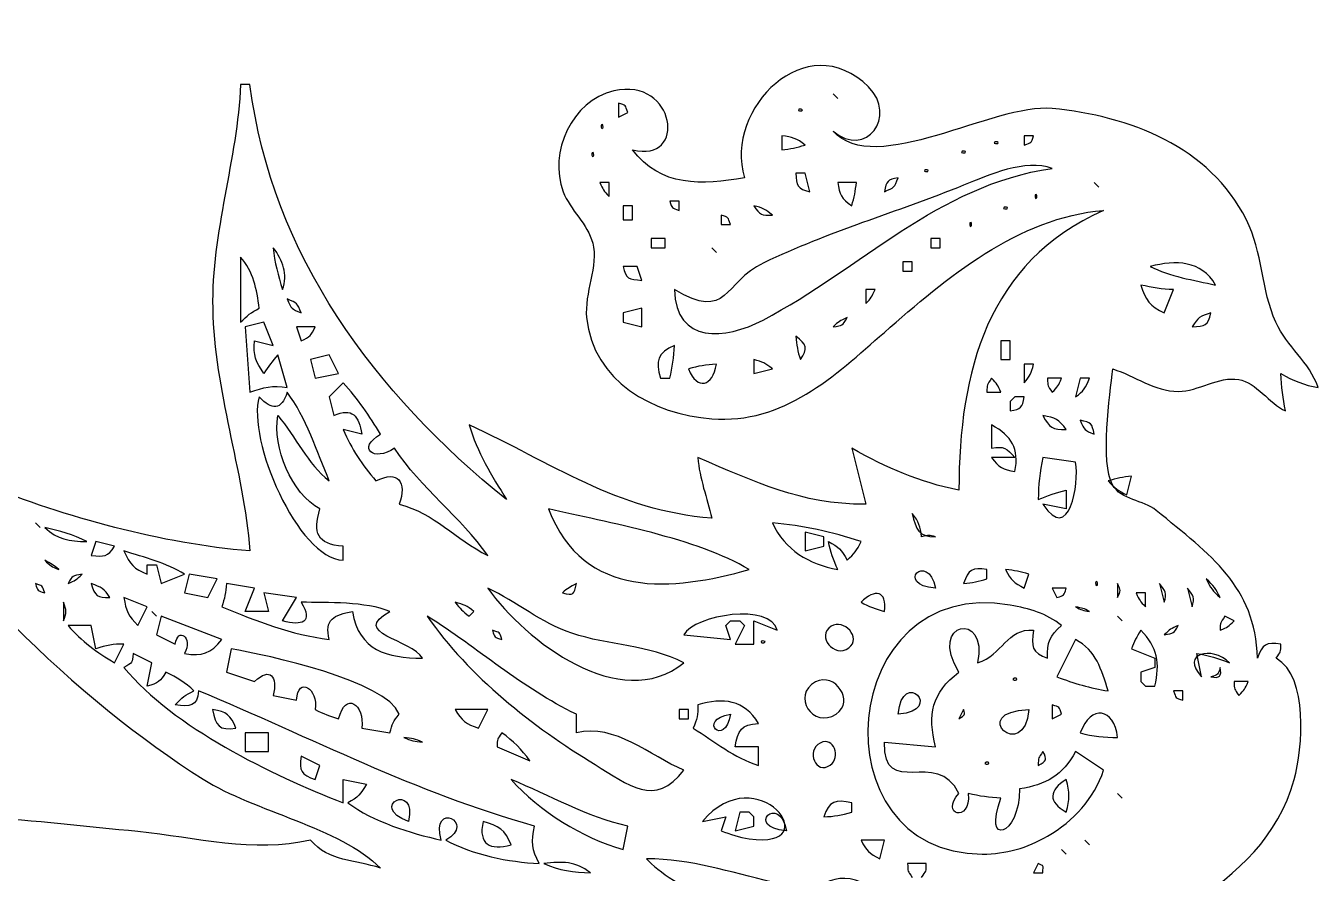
# Model space of a CAD drawing. Extents: x 0 to 166, y 0 to 199.
# Drawn here: x 88 to 166.2, y 148.1 to 199.4 of the extents above; entities that cross this region are included whole.
import ezdxf

# ---------------------------------------------------------------- set-up
doc = ezdxf.new("R2010")
doc.units = 0
doc.layers.get('0').update_dxf_attribs({"linetype": 'CONTINUOUS'})

msp = doc.modelspace()

# ---------------------------------------------------------------- linework, layer by layer
at = {"color": 7}
for points in [[(101.6, 195.862222), (101.035556, 195.862222)], [(138.006667, 173.848889), (138.853333, 170.462222)]]:
    msp.add_lwpolyline(points, dxfattribs=at)
at = {"color": 1}
for points in [[(123.895556, 194.733333), (123.895556, 193.886667), (124.46, 194.168889)], [(136.877778, 195.297778), (137.16, 195.015556), (136.877778, 195.297778)], [(133.773333, 192.757778), (133.773333, 191.911111)], [(148.448889, 192.757778), (148.448889, 192.193333)], [(149.013333, 192.757778), (148.448889, 192.757778)], [(135.466667, 189.371111), (135.184444, 190.5), (134.62, 190.5)], [(123.331111, 189.088889), (123.331111, 189.935556), (122.766667, 189.935556)], [(138.288889, 189.935556), (137.16, 189.935556)], [(152.682222, 189.935556), (152.964444, 189.653333), (152.682222, 189.935556)], [(124.177778, 188.524444), (124.177778, 187.677778), (124.742222, 187.677778), (124.742222, 188.524444), (124.177778, 188.524444)], [(127.564444, 188.242222), (127.564444, 188.806667), (127, 188.806667)], [(130.104444, 187.96), (130.104444, 187.395556), (130.668889, 187.395556)], [(125.871111, 186.548889), (125.871111, 185.984444), (126.717778, 185.984444), (126.717778, 186.548889), (125.871111, 186.548889)], [(142.804444, 186.548889), (142.804444, 185.984444), (143.368889, 185.984444), (143.368889, 186.548889), (142.804444, 186.548889)], [(101.035556, 185.42), (101.035556, 181.468889)], [(129.54, 185.984444), (129.822222, 185.702222), (129.54, 185.984444)], [(125.306667, 184.008889), (125.024444, 184.855556), (124.177778, 184.855556)], [(141.111111, 185.137778), (141.111111, 184.573333), (141.675556, 184.573333), (141.675556, 185.137778), (141.111111, 185.137778)], [(138.853333, 183.444444), (138.853333, 182.597778)], [(139.417778, 183.444444), (138.853333, 183.444444)], [(156.915556, 182.033333), (157.48, 183.444444)], [(124.177778, 182.033333), (124.177778, 181.468889), (125.306667, 181.186667), (125.306667, 182.315556), (124.177778, 182.033333)], [(101.882222, 180.34), (103.011111, 180.057778), (102.446667, 181.468889), (101.317778, 181.186667)], [(101.317778, 181.186667), (101.6, 177.235556)], [(104.422222, 181.186667), (104.704444, 180.34)], [(105.551111, 181.186667), (104.422222, 181.186667)], [(147.037778, 180.34), (147.037778, 179.211111), (147.602222, 179.211111), (147.602222, 180.34), (147.037778, 180.34)], [(103.857778, 177.517778), (103.293333, 179.493333)], [(105.268889, 179.211111), (105.551111, 178.082222), (106.962222, 178.364444), (106.397778, 179.493333), (105.268889, 179.211111)], [(132.08, 179.211111), (132.08, 178.364444), (133.208889, 178.646667)], [(148.448889, 178.928889), (148.448889, 177.8)], [(149.013333, 178.928889), (148.448889, 178.928889)], [(107.244444, 177.8), (106.397778, 176.953333), (106.68, 175.824444)], [(126.435556, 178.082222), (127, 178.082222)], [(150.706667, 178.082222), (149.86, 178.082222)], [(151.835556, 178.082222), (151.553333, 176.953333)], [(152.4, 178.082222), (151.835556, 178.082222)], [(146.191111, 177.235556), (147.037778, 177.235556)], [(147.884444, 176.953333), (147.602222, 176.671111), (147.602222, 176.106667)], [(148.448889, 176.953333), (147.884444, 176.953333)], [(146.473333, 175.26), (146.473333, 173.848889)], [(108.373333, 174.695556), (107.244444, 174.977778)], [(147.884444, 173.284444), (146.473333, 173.284444)], [(151.553333, 173.002222), (149.577778, 173.284444)], [(154.657778, 171.026667), (154.94, 172.155556)], [(150.988889, 171.308889), (150.988889, 170.18), (149.577778, 170.462222)], [(153.528889, 171.873333), (153.528889, 171.873333)], [(88.617778, 169.333333), (88.9, 169.051111), (88.617778, 169.333333)], [(92.286667, 168.204444), (92.004444, 167.357778)], [(93.415556, 167.922222), (92.286667, 168.204444)], [(135.184444, 168.768889), (135.184444, 167.64), (136.313333, 167.922222), (136.313333, 168.486667), (135.184444, 168.768889)], [(107.244444, 167.075556), (107.244444, 167.922222)], [(95.391111, 166.228889), (95.391111, 166.793333), (95.955556, 166.793333), (96.237778, 165.664444), (97.648889, 166.228889)], [(97.931111, 166.228889), (97.648889, 165.1), (99.06, 164.817778), (99.624444, 165.946667), (97.931111, 166.228889)], [(146.191111, 165.946667), (146.191111, 166.511111)], [(148.448889, 165.382222), (148.731111, 166.228889)], [(103.575556, 163.406667), (104.422222, 164.817778), (102.446667, 165.1), (102.728889, 163.971111), (101.317778, 163.971111), (101.882222, 165.382222), (100.188889, 165.664444)], [(150.142222, 165.382222), (150.424444, 164.817778)], [(150.988889, 165.382222), (150.142222, 165.382222)], [(154.093333, 165.664444), (154.093333, 164.817778)], [(155.786667, 164.253333), (155.786667, 165.1), (155.222222, 165.1)], [(156.633333, 165.664444), (156.915556, 164.535556)], [(158.326667, 165.382222), (158.608889, 164.253333)], [(90.311111, 164.535556), (90.311111, 163.406667)], [(94.826667, 163.124444), (95.391111, 164.253333), (93.98, 164.817778)], [(95.673333, 163.971111), (95.955556, 163.688889), (95.673333, 163.971111)], [(96.237778, 163.688889), (95.955556, 162.56), (97.084444, 161.995556)], [(99.906667, 162.277778), (96.237778, 163.688889)], [(114.864444, 163.688889), (115.146667, 163.971111)], [(154.093333, 163.688889), (154.375556, 163.406667), (154.093333, 163.688889)], [(161.148889, 163.406667), (160.584444, 163.688889)], [(92.286667, 161.713333), (92.004444, 163.124444), (90.593333, 163.124444)], [(127.846667, 162.56), (130.668889, 162.277778), (130.386667, 163.124444), (130.668889, 163.406667), (131.233333, 163.406667), (131.515556, 163.124444), (130.951111, 161.995556), (132.08, 161.995556), (132.08, 163.406667), (133.491111, 162.842222)], [(93.415556, 160.866667), (93.98, 161.995556)], [(151.553333, 162.277778), (150.424444, 160.02)], [(95.391111, 159.455556), (95.673333, 160.866667), (94.544444, 161.431111)], [(100.471111, 161.713333), (100.188889, 160.302222), (101.882222, 159.737778)], [(154.94, 161.713333), (156.351111, 161.148889), (156.351111, 160.584444), (155.504444, 160.302222), (155.504444, 159.737778), (155.786667, 159.455556), (156.351111, 159.455556)], [(159.173333, 160.02), (158.891111, 161.431111)], [(161.995556, 159.737778), (161.148889, 159.737778)], [(103.011111, 158.891111), (104.422222, 158.608889)], [(158.044444, 158.608889), (158.044444, 159.173333), (157.48, 159.173333)], [(99.342222, 158.044444), (99.342222, 158.044444)], [(115.428889, 156.915556), (115.993333, 158.044444), (114.017778, 158.044444)], [(127.564444, 158.044444), (127.564444, 157.48), (128.128889, 157.48), (128.128889, 158.044444), (127.564444, 158.044444)], [(144.78, 158.044444), (144.497778, 157.48)], [(150.142222, 158.326667), (150.142222, 157.48), (150.706667, 157.762222)], [(150.142222, 158.326667), (150.142222, 158.326667)], [(121.355556, 156.633333), (121.355556, 157.762222)], [(140.828889, 157.762222), (140.828889, 157.762222)], [(101.317778, 156.633333), (101.317778, 155.504444), (102.728889, 155.504444), (102.728889, 156.633333), (101.317778, 156.633333), (101.317778, 156.633333)], [(108.373333, 156.915556), (110.066667, 156.633333)], [(116.557778, 155.786667), (118.533333, 154.94)], [(132.362222, 154.657778), (132.362222, 155.786667), (130.951111, 155.786667)], [(139.982222, 156.068889), (143.086667, 155.786667)], [(105.551111, 153.811111), (105.833333, 154.657778), (104.704444, 155.222222)], [(153.246667, 154.375556), (151.553333, 155.504444)], [(107.244444, 152.4), (107.244444, 153.811111), (108.655556, 153.528889)], [(117.404444, 153.811111), (117.404444, 153.811111)], [(154.093333, 152.964444), (154.375556, 152.682222), (154.093333, 152.964444)], [(131.233333, 151.835556), (130.951111, 150.706667), (132.08, 150.988889), (132.08, 151.553333), (131.797778, 151.835556), (131.233333, 151.835556)], [(138.006667, 151.835556), (138.006667, 152.4)], [(111.195556, 151.271111), (111.195556, 151.271111)], [(115.711111, 151.271111), (115.711111, 151.271111)], [(124.177778, 149.577778), (124.46, 150.988889)], [(128.975556, 151.271111), (130.386667, 151.553333), (130.104444, 150.706667)], [(139.7, 149.013333), (139.982222, 150.142222), (138.571111, 150.142222)], [(152.117778, 150.142222), (152.4, 149.86), (152.117778, 150.142222)], [(150.706667, 149.577778), (150.988889, 149.295556), (150.706667, 149.577778)], [(142.522222, 148.731111), (141.393333, 148.731111)], [(149.295556, 148.731111), (149.013333, 148.166667), (149.577778, 148.166667)]]:
    msp.add_lwpolyline(points, dxfattribs=at)
at = {"color": 7}
for points in [[(139.02436, 195.711964), (135.299027, 199.40423), (130.2766, 194.418402), (131.515556, 190.217778)], [(124.742222, 191.911111), (128.091918, 191.026655), (127.378178, 196.327759), (123.613333, 195.468723)], [(101.035556, 195.862222), (100.840258, 191.32725), (99.256427, 186.900453), (99.346456, 182.315556)], [(117.122222, 170.744444), (109.164684, 177.158791), (102.940556, 185.482964), (101.6, 195.862222)], [(123.613333, 195.468723), (121.082647, 194.89129), (119.657142, 191.732041), (120.549529, 189.371111)], [(136.877778, 193.04), (138.868291, 191.339301), (140.802642, 193.949376), (139.02436, 195.711964)], [(150.142222, 194.403218), (146.615291, 194.743169), (139.427938, 190.180101), (136.877778, 193.04)], [(161.889158, 187.677778), (159.645773, 192.121734), (154.815822, 193.952735), (150.142222, 194.403218)], [(131.515556, 190.217778), (128.969064, 189.744999), (126.42342, 189.653474), (124.742222, 191.911111)], [(120.549529, 189.371111), (120.972016, 188.253398), (122.036558, 187.415904), (122.3391, 186.266667)], [(139.982222, 180.860672), (143.715176, 184.140828), (148.080024, 187.820187), (153.246667, 188.242222)], [(153.246667, 188.242222), (146.20748, 185.102528), (144.497778, 178.494859), (144.497778, 171.308889)], [(163.66744, 181.468889), (162.776747, 183.421754), (162.88258, 185.709927), (161.889158, 187.677778)], [(122.3391, 186.266667), (122.698369, 184.901558), (121.811909, 183.218384), (121.969107, 181.751111)], [(99.346456, 182.315556), (99.445233, 177.305857), (101.196987, 172.574656), (101.6, 167.64)], [(121.969107, 181.751111), (122.385102, 177.865419), (125.967631, 175.916421), (129.54, 175.634114)], [(166.228889, 177.517778), (165.700004, 179.074318), (164.337718, 179.998906), (163.66744, 181.468889)], [(129.54, 175.634114), (133.878038, 175.291298), (136.970347, 178.214076), (139.982222, 180.860672)], [(153.790791, 171.632908), (153.04262, 172.980378), (153.61412, 177.080079), (153.811111, 178.646667)], [(153.811111, 178.646667), (155.135862, 178.228216), (156.324864, 177.290561), (157.762222, 177.288246)], [(164.253333, 176.106667), (164.11194, 176.864687), (164.004131, 177.59395), (163.971111, 178.364444)], [(163.971111, 178.364444), (164.725491, 177.939926), (165.37686, 177.668823), (166.228889, 177.517778)], [(157.762222, 177.288246), (158.987631, 177.286271), (160.213322, 178.222741), (161.420104, 178.008844)], [(161.420104, 178.008844), (162.494524, 177.818373), (163.265556, 176.576341), (164.253333, 176.106667)], [(129.54, 169.615556), (123.784924, 170.073602), (119.853287, 172.978092), (114.864444, 175.26)], [(114.864444, 175.26), (115.335191, 173.626216), (116.239431, 172.186826), (117.122222, 170.744444)], [(78.457778, 174.977778), (82.497507, 166.86784), (91.21648, 158.615098), (98.777778, 153.826069)], [(144.497778, 171.308889), (142.063893, 171.811244), (140.165102, 172.652041), (138.006667, 173.848889)], [(138.853333, 170.462222), (134.843238, 170.462222), (132.277838, 171.79877), (128.693333, 173.284444)], [(128.693333, 173.284444), (128.804247, 172.013316), (129.253827, 170.851999), (129.54, 169.615556)], [(101.6, 167.64), (96.271362, 168.061076), (90.471413, 169.684418), (85.513333, 171.6486)], [(156.431827, 170.09443), (155.650918, 170.737756), (154.307258, 170.703127), (153.790791, 171.632908)], [(162.56, 161.148889), (162.411833, 165.524744), (159.741729, 167.366809), (156.431827, 170.09443)], [(163.971111, 161.995556), (163.08578, 162.134973), (162.842222, 162.005716), (162.56, 161.148889)], [(163.688889, 161.148889), (163.96716, 161.566296), (163.971111, 161.488402), (163.971111, 161.995556)], [(164.772904, 153.811111), (165.298684, 155.754493), (165.669524, 159.991778), (163.688889, 161.148889)], [(98.777778, 153.826069), (101.873756, 151.865189), (107.021771, 150.934138), (109.502222, 148.448889)], [(150.142222, 140.546667), (154.839247, 145.03908), (162.895844, 146.871831), (164.772904, 153.811111)], [(94.826667, 150.658971), (88.690027, 151.272522), (82.084898, 152.092378), (75.917778, 151.505356)], [(105.268889, 150.142222), (101.83622, 149.335631), (98.333842, 150.308169), (94.826667, 150.658971)], [(109.502222, 148.448889), (107.959878, 148.971), (106.368991, 148.821422), (105.268889, 150.142222)]]:
    msp.add_open_spline(points, degree=3, dxfattribs=at)
at = {"color": 1}
for points in [[(124.46, 194.168889), (124.306189, 194.630393), (124.356989, 194.579511), (123.895556, 194.733333)], [(134.808242, 194.357046), (134.682653, 194.23157), (134.98068, 194.24729), (134.996202, 194.262954)], [(134.996202, 194.262954), (135.121791, 194.388401), (134.823764, 194.37271), (134.808242, 194.357046)], [(122.860647, 193.416287), (122.845124, 193.400567), (122.82932, 193.102766), (122.954909, 193.228158)], [(122.954909, 193.228158), (122.970431, 193.243821), (122.986236, 193.541678), (122.860647, 193.416287)], [(135.184444, 192.193333), (134.679831, 192.594512), (134.420751, 192.672377), (133.773333, 192.757778)], [(146.661576, 192.381491), (146.535987, 192.256043), (146.834013, 192.271678), (146.849536, 192.287398)], [(146.849536, 192.287398), (146.975124, 192.412846), (146.677098, 192.397154), (146.661576, 192.381491)], [(148.448889, 192.193333), (148.910322, 192.347144), (148.859522, 192.296344), (149.013333, 192.757778)], [(122.296202, 191.722954), (122.28068, 191.707234), (122.264876, 191.409433), (122.390464, 191.534824)], [(122.390464, 191.534824), (122.405987, 191.550488), (122.421791, 191.848345), (122.296202, 191.722954)], [(133.773333, 191.911111), (134.303347, 191.960726), (134.676162, 192.034781), (135.184444, 192.193333)], [(144.68602, 191.817046), (144.560431, 191.691599), (144.858458, 191.707262), (144.87398, 191.722954)], [(144.87398, 191.722954), (144.999569, 191.848401), (144.701542, 191.83271), (144.68602, 191.817046)], [(132.644444, 181.607799), (138.629249, 184.73451), (143.12392, 189.745733), (150.142222, 190.782222)], [(150.142222, 190.782222), (148.514082, 191.366196), (146.307104, 190.383668), (144.78, 189.765037)], [(134.62, 190.5), (134.679549, 189.727106), (134.705513, 189.534264), (135.466667, 189.371111)], [(139.982222, 189.371111), (140.581662, 189.624914), (140.575171, 189.618422), (140.828889, 190.217778)], [(140.828889, 190.217778), (140.161716, 190.081606), (140.118253, 190.038284), (139.982222, 189.371111)], [(142.428242, 190.688158), (142.302653, 190.562682), (142.60068, 190.578401), (142.616202, 190.594065)], [(142.616202, 190.594065), (142.741791, 190.719512), (142.443764, 190.703849), (142.428242, 190.688158)], [(122.766667, 189.935556), (122.959707, 189.489616), (122.993856, 189.43399), (123.331111, 189.088889)], [(144.78, 189.765037), (140.729829, 188.12431), (136.569309, 186.932203), (132.685084, 185.068746)], [(137.16, 189.935556), (137.280509, 189.189162), (137.391704, 188.958897), (138.006667, 188.524444)], [(138.006667, 188.524444), (138.165276, 189.032586), (138.239218, 189.405514), (138.288889, 189.935556)], [(149.201576, 188.994824), (149.217098, 189.010488), (149.232902, 189.308401), (149.107313, 189.182954)], [(127, 188.806667), (127.153811, 188.345205), (127.103011, 188.396033), (127.564444, 188.242222)], [(132.08, 188.524444), (132.47878, 187.96762), (132.532967, 187.919529), (133.208889, 187.96)], [(133.208889, 187.96), (132.77342, 188.317491), (132.630898, 188.380314), (132.08, 188.524444)], [(147.22602, 188.43038), (147.100431, 188.304876), (147.398458, 188.320624), (147.41398, 188.336287)], [(147.41398, 188.336287), (147.539569, 188.461735), (147.241542, 188.446043), (147.22602, 188.43038)], [(149.107313, 189.182954), (149.091791, 189.167262), (149.075987, 188.869376), (149.201576, 188.994824)], [(130.668889, 187.395556), (130.515078, 187.857045), (130.565878, 187.806189), (130.104444, 187.96)], [(145.156202, 187.48962), (145.14068, 187.473957), (145.124876, 187.176043), (145.250464, 187.301491)], [(145.250464, 187.301491), (145.265987, 187.317154), (145.281791, 187.61504), (145.156202, 187.48962)], [(102.164444, 182.315556), (102.008658, 183.471284), (101.812231, 184.530802), (101.035556, 185.42)], [(103.011111, 185.984444), (103.089004, 185.092255), (103.305187, 184.297038), (103.575556, 183.444444)], [(103.575556, 183.444444), (103.911682, 184.392542), (103.597569, 185.196282), (103.011111, 185.984444)], [(124.177778, 184.855556), (124.340902, 184.094261), (124.53366, 184.068325), (125.306667, 184.008889)], [(132.685084, 185.068746), (130.214229, 183.883272), (130.562491, 181.50126), (127.282222, 183.444444)], [(160.02, 183.726667), (159.157811, 185.240648), (157.616878, 185.223065), (156.068889, 184.855556)], [(156.068889, 184.855556), (157.239829, 184.231901), (158.724318, 184.023), (160.02, 183.726667)], [(127.282222, 183.444444), (127.389467, 180.141739), (130.330787, 180.399126), (132.644444, 181.607799)], [(138.853333, 182.597778), (139.190589, 182.942879), (139.224738, 182.998505), (139.417778, 183.444444)], [(155.504444, 183.726667), (155.7655, 182.812154), (156.065502, 182.458021), (156.915556, 182.033333)], [(157.48, 183.444444), (156.790813, 183.475348), (156.175287, 183.565236), (155.504444, 183.726667)], [(101.035556, 181.468889), (101.416838, 181.864508), (101.671684, 182.083117), (102.164444, 182.315556)], [(103.857778, 182.88), (104.111496, 182.280645), (104.105004, 182.287136), (104.704444, 182.033333)], [(104.704444, 182.033333), (104.450727, 182.63266), (104.457218, 182.626198), (103.857778, 182.88)], [(136.877778, 181.186667), (137.468187, 181.301164), (137.447867, 181.247824), (137.724444, 181.751111)], [(137.724444, 181.751111), (137.278533, 181.558184), (137.222936, 181.524007), (136.877778, 181.186667)], [(158.608889, 181.186667), (159.381896, 181.246103), (159.574653, 181.272067), (159.737778, 182.033333)], [(159.737778, 182.033333), (159.089513, 181.843257), (158.954893, 181.760904), (158.608889, 181.186667)], [(104.704444, 180.34), (105.24744, 180.622561), (105.296547, 180.644094), (105.551111, 181.186667)], [(134.62, 180.622222), (134.669671, 180.092181), (134.743613, 179.719252), (134.902222, 179.211111)], [(134.902222, 179.211111), (135.384258, 179.888219), (135.281529, 180.136941), (134.62, 180.622222)], [(102.446667, 178.364444), (101.938667, 179.10906), (101.796709, 179.445694), (101.882222, 180.34)], [(127.282222, 180.057778), (126.243644, 179.640315), (126.152769, 179.12969), (126.435556, 178.082222)], [(127, 178.082222), (127.161431, 178.753093), (127.25146, 179.368619), (127.282222, 180.057778)], [(103.293333, 179.493333), (102.933782, 179.114845), (102.717318, 178.815125), (102.446667, 178.364444)], [(133.208889, 178.646667), (132.77342, 179.004158), (132.630898, 179.06698), (132.08, 179.211111)], [(128.128889, 178.646667), (128.667651, 177.308736), (129.602089, 177.605069), (129.822222, 178.928889)], [(129.822222, 178.928889), (129.199922, 178.902332), (128.723249, 178.828361), (128.128889, 178.646667)], [(148.448889, 177.8), (148.806464, 178.235469), (148.869118, 178.377906), (149.013333, 178.928889)], [(101.6, 177.235556), (102.431144, 177.545774), (102.975551, 177.675117), (103.857778, 177.517778)], [(109.502222, 174.695556), (108.831944, 175.781885), (108.1278, 176.87767), (107.244444, 177.8)], [(146.473333, 178.082222), (146.195062, 177.664928), (146.191111, 177.742681), (146.191111, 177.235556)], [(147.037778, 177.235556), (146.844738, 177.681467), (146.810589, 177.737121), (146.473333, 178.082222)], [(149.86, 178.082222), (149.86, 177.575125), (149.863951, 177.652849), (150.142222, 177.235556)], [(150.142222, 177.235556), (150.479478, 177.580657), (150.513627, 177.636283), (150.706667, 178.082222)], [(151.553333, 176.953333), (152.042424, 177.298322), (152.160393, 177.520233), (152.4, 178.082222)], [(102.164444, 176.953333), (101.39934, 174.433823), (104.48036, 167.16756), (107.244444, 167.075556)], [(103.857778, 177.235556), (103.494558, 176.124108), (102.925598, 176.145952), (102.164444, 176.953333)], [(106.397778, 171.873333), (105.677829, 173.602819), (104.982433, 175.748075), (103.857778, 177.235556)], [(147.602222, 176.106667), (148.269396, 176.242839), (148.312858, 176.28616), (148.448889, 176.953333)], [(106.68, 175.824444), (107.789133, 176.3395), (108.19638, 175.806382), (108.373333, 174.695556)], [(105.833333, 170.18), (104.124478, 171.096178), (102.942813, 173.919021), (103.293333, 175.824444)], [(103.293333, 175.824444), (104.388356, 174.536467), (105.063996, 172.919926), (106.397778, 171.873333)], [(147.884444, 172.437778), (148.142113, 173.842172), (147.713418, 174.57928), (146.473333, 175.26)], [(149.577778, 175.824444), (149.983896, 175.088635), (150.152947, 174.95472), (150.988889, 174.977778)], [(150.988889, 174.977778), (150.554549, 175.592768), (150.324256, 175.704048), (149.577778, 175.824444)], [(151.835556, 175.542222), (152.089273, 174.942867), (152.082782, 174.949386), (152.682222, 174.695556)], [(152.682222, 174.695556), (152.546191, 175.362701), (152.502729, 175.40605), (151.835556, 175.542222)], [(107.244444, 174.977778), (107.747929, 173.810958), (108.397604, 172.840622), (109.22, 171.873333)], [(110.348889, 173.848889), (109.101184, 172.99717), (108.034384, 173.860432), (109.502222, 174.695556)], [(115.993333, 167.357778), (114.336124, 169.710495), (111.9505, 171.427592), (110.348889, 173.848889)], [(146.473333, 173.848889), (147.215013, 174.004817), (147.379267, 173.846377), (147.884444, 173.284444)], [(146.473333, 173.284444), (146.886789, 172.685541), (147.166753, 172.586142), (147.884444, 172.437778)], [(149.577778, 173.284444), (149.373449, 172.42663), (149.302893, 171.625458), (149.295556, 170.744444)], [(149.577778, 170.462222), (151.165278, 168.022411), (151.790964, 171.718365), (151.553333, 173.002222)], [(109.22, 171.873333), (110.588496, 172.579453), (111.099036, 171.789598), (110.631111, 170.462222)], [(154.94, 172.155556), (154.409987, 172.105941), (154.037171, 172.031886), (153.528889, 171.873333)], [(149.295556, 170.744444), (149.871853, 170.996892), (150.375902, 171.178022), (150.988889, 171.308889)], [(153.528889, 171.873333), (153.938111, 171.419605), (154.107727, 171.290742), (154.657778, 171.026667)], [(110.631111, 170.462222), (112.792651, 169.92171), (114.013544, 168.359949), (115.993333, 167.357778)], [(107.244444, 167.922222), (105.631544, 168.045271), (105.420724, 168.709058), (105.833333, 170.18)], [(119.662222, 170.18), (121.794693, 164.643364), (127.200942, 165.218816), (131.797778, 166.511111)], [(131.797778, 166.511111), (128.70942, 168.397484), (123.223302, 169.356109), (119.662222, 170.18)], [(141.675556, 169.897778), (141.875087, 168.939069), (142.072078, 168.468604), (143.086667, 168.486667)], [(142.24, 168.486667), (142.154487, 169.134113), (142.076876, 169.393023), (141.675556, 169.897778)], [(89.182222, 169.051111), (89.962002, 168.320156), (90.668969, 168.229562), (91.722222, 168.204444)], [(91.722222, 168.204444), (90.927484, 168.636527), (90.064449, 168.848758), (89.182222, 169.051111)], [(133.208889, 169.333333), (133.975404, 167.704629), (135.413609, 166.822684), (137.16, 166.511111)], [(138.571111, 168.204444), (136.797627, 168.781307), (135.073813, 169.186154), (133.208889, 169.333333)], [(137.16, 166.511111), (136.907411, 167.087409), (136.726507, 167.591458), (136.595556, 168.204444)], [(136.595556, 168.204444), (137.230273, 167.87876), (137.39876, 167.710273), (137.724444, 167.075556)], [(137.724444, 167.075556), (138.178258, 167.484778), (138.306951, 167.654393), (138.571111, 168.204444)], [(143.086667, 168.486667), (142.66418, 168.621851), (142.705667, 168.599556), (142.24, 168.486667)], [(92.004444, 167.357778), (92.777451, 167.278756), (92.983191, 167.281578), (93.415556, 167.922222)], [(93.98, 167.64), (94.326851, 166.845827), (94.582262, 166.542156), (95.391111, 166.228889)], [(97.648889, 166.228889), (96.55048, 166.920051), (95.212464, 167.238962), (93.98, 167.64)], [(143.086667, 165.382222), (142.588262, 167.665682), (140.554569, 165.579496), (143.086667, 165.382222)], [(89.182222, 167.075556), (89.52738, 166.7383), (89.582978, 166.704151), (90.028889, 166.511111)], [(90.028889, 166.511111), (89.707438, 166.797849), (89.573947, 166.88054), (89.182222, 167.075556)], [(146.191111, 166.511111), (145.30578, 166.650529), (145.062222, 166.521271), (144.78, 165.664444)], [(90.593333, 165.664444), (91.039244, 165.857484), (91.094842, 165.891633), (91.44, 166.228889)], [(91.44, 166.228889), (90.849591, 166.114307), (90.869911, 166.167647), (90.593333, 165.664444)], [(147.602222, 164.361424), (137.097347, 166.2049), (135.8011, 149.294427), (145.908889, 149.297813)], [(144.78, 165.664444), (145.310013, 165.714116), (145.682829, 165.788058), (146.191111, 165.946667)], [(147.32, 166.511111), (147.645684, 165.876393), (147.814171, 165.707907), (148.448889, 165.382222)], [(148.731111, 166.228889), (148.222829, 166.387498), (147.850013, 166.46144), (147.32, 166.511111)], [(152.776202, 165.758424), (152.76068, 165.742902), (152.744876, 165.444876), (152.870464, 165.570464)], [(152.870464, 165.570464), (152.885987, 165.585987), (152.901791, 165.884013), (152.776202, 165.758424)], [(159.455556, 165.946667), (159.719716, 165.396898), (159.848409, 165.227), (160.302222, 164.817778)], [(160.302222, 164.817778), (160.038062, 165.367829), (159.909369, 165.537444), (159.455556, 165.946667)], [(88.617778, 165.664444), (88.771589, 165.203011), (88.720789, 165.253811), (89.182222, 165.1)], [(89.182222, 165.1), (89.028411, 165.561433), (89.079211, 165.510633), (88.617778, 165.664444)], [(92.004444, 165.664444), (92.216393, 164.904702), (92.352142, 164.794353), (93.133333, 164.817778)], [(93.133333, 164.817778), (92.786482, 165.345533), (92.606142, 165.44544), (92.004444, 165.664444)], [(100.188889, 165.664444), (100.14204, 165.135842), (100.0633, 164.762462), (99.906667, 164.253333)], [(115.993333, 165.382222), (118.263811, 162.185773), (124.001389, 157.763633), (127.846667, 160.866667)], [(121.073333, 162.662164), (119.231551, 163.284182), (117.73408, 164.55898), (115.993333, 165.382222)], [(120.508889, 165.1), (121.185093, 164.937722), (121.210776, 164.965944), (121.355556, 165.664444)], [(121.355556, 165.664444), (120.963549, 165.469429), (120.83034, 165.386738), (120.508889, 165.1)], [(139.982222, 163.971111), (140.178649, 165.250142), (139.400844, 165.358798), (138.571111, 164.535556)], [(150.424444, 164.817778), (150.885878, 164.971589), (150.835078, 164.920789), (150.988889, 165.382222)], [(154.093333, 164.817778), (154.28976, 165.256351), (154.28976, 165.225871), (154.093333, 165.664444)], [(155.222222, 165.1), (155.415262, 164.654089), (155.449411, 164.598491), (155.786667, 164.253333)], [(156.915556, 164.535556), (157.071624, 165.102258), (157.001069, 165.193698), (156.633333, 165.664444)], [(158.608889, 164.253333), (158.764958, 164.820036), (158.694402, 164.911476), (158.326667, 165.382222)], [(90.311111, 163.406667), (90.511489, 163.903096), (90.511489, 164.039127), (90.311111, 164.535556)], [(93.98, 164.817778), (94.098816, 164.01542), (94.245007, 163.685502), (94.826667, 163.124444)], [(99.906667, 164.253333), (102.038573, 163.379009), (104.095409, 162.574958), (106.397778, 162.277778)], [(104.704444, 164.535556), (105.442173, 163.312969), (104.756938, 163.083804), (103.575556, 163.406667)], [(110.066667, 163.971111), (108.607578, 164.583533), (106.304927, 164.502536), (104.704444, 164.535556)], [(114.017778, 164.535556), (114.329069, 164.124358), (114.453247, 164.00018), (114.864444, 163.688889)], [(115.146667, 163.971111), (114.711198, 164.328687), (114.568676, 164.39134), (114.017778, 164.535556)], [(133.491111, 162.842222), (133.137769, 164.491529), (128.50876, 163.800367), (127.846667, 162.56)], [(138.571111, 164.535556), (139.063589, 164.284378), (139.453056, 164.125487), (139.982222, 163.971111)], [(150.706667, 163.124444), (149.797064, 163.858504), (148.749456, 164.1602), (147.602222, 164.361424)], [(151.553333, 164.253333), (151.905547, 164.060011), (151.990213, 164.041949), (152.4, 163.971111)], [(152.4, 163.971111), (152.047787, 164.164433), (151.96312, 164.182496), (151.553333, 164.253333)], [(106.397778, 162.277778), (106.091849, 163.465933), (106.681976, 163.801778), (107.808889, 163.971111)], [(112.042222, 161.148889), (111.396498, 162.285962), (107.583676, 162.648336), (110.066667, 163.971111)], [(107.808889, 163.971111), (108.185938, 161.604678), (109.879836, 161.166951), (112.042222, 161.148889)], [(112.324444, 163.688889), (114.877144, 160.021976), (118.687709, 157.021389), (122.484444, 154.715069)], [(121.355556, 157.762222), (118.017713, 159.351133), (115.427478, 161.756513), (112.324444, 163.688889)], [(137.832253, 161.77514), (138.639127, 162.375427), (137.529429, 163.56838), (136.765736, 163.086909)], [(144.497778, 160.302222), (142.591931, 163.375904), (146.295251, 164.050133), (145.626667, 160.866667)], [(160.584444, 163.688889), (160.306173, 163.271482), (160.302222, 163.349376), (160.302222, 162.842222)], [(90.593333, 163.124444), (91.407544, 162.192829), (92.343958, 161.483322), (93.415556, 160.866667)], [(97.084444, 161.995556), (97.229507, 163.074491), (98.166202, 162.403931), (97.648889, 161.431111)], [(116.275556, 162.842222), (116.429367, 162.380789), (116.378567, 162.431589), (116.84, 162.277778)], [(116.84, 162.277778), (116.686189, 162.739211), (116.736989, 162.688411), (116.275556, 162.842222)], [(127.846667, 160.866667), (125.722944, 161.980033), (123.315307, 161.90468), (121.073333, 162.662164)], [(136.765736, 163.086909), (135.835249, 162.500169), (136.958211, 161.1249), (137.832253, 161.77514)], [(145.626667, 160.866667), (147.125267, 161.326689), (147.413133, 162.981076), (149.013333, 162.842222)], [(149.013333, 162.842222), (148.849927, 161.876176), (148.901291, 161.469211), (149.86, 161.148889)], [(149.86, 161.148889), (149.825004, 162.113807), (149.980227, 162.491138), (150.706667, 163.124444)], [(155.504444, 162.842222), (155.234358, 162.414091), (155.113002, 162.182387), (154.94, 161.713333)], [(156.351111, 159.455556), (156.666353, 160.831671), (156.520727, 161.823964), (155.504444, 162.842222)], [(156.915556, 162.56), (157.505964, 162.674582), (157.485644, 162.621242), (157.762222, 163.124444)], [(157.762222, 163.124444), (157.316311, 162.931404), (157.260713, 162.897256), (156.915556, 162.56)], [(160.302222, 162.842222), (160.748133, 163.035262), (160.803731, 163.069411), (161.148889, 163.406667)], [(93.98, 161.995556), (93.315649, 162.017287), (92.916587, 161.936853), (92.286667, 161.713333)], [(97.648889, 161.431111), (98.733469, 161.253029), (99.201393, 161.438449), (99.906667, 162.277778)], [(132.550464, 162.183798), (132.424876, 162.058209), (132.722902, 162.074013), (132.738424, 162.089536)], [(132.738424, 162.089536), (132.864013, 162.215124), (132.565987, 162.19932), (132.550464, 162.183798)], [(153.528889, 159.173333), (153.117127, 160.455469), (152.792853, 161.62782), (151.553333, 162.277778)], [(160.866667, 160.866667), (159.824702, 161.925564), (157.845196, 161.448327), (159.173333, 160.02)], [(94.544444, 161.431111), (94.480098, 160.832518), (94.502111, 160.897711), (93.98, 160.584444)], [(110.631111, 157.762222), (109.832704, 159.797044), (102.657769, 161.337131), (100.471111, 161.713333)], [(158.891111, 161.431111), (159.607673, 161.339671), (160.194413, 161.125747), (160.866667, 160.866667)], [(93.98, 160.584444), (96.975507, 156.957607), (102.913462, 154.080351), (107.244444, 152.4)], [(96.52, 160.302222), (96.173996, 159.7279), (96.039376, 159.645773), (95.391111, 159.455556)], [(98.213333, 159.173333), (97.680216, 159.67456), (97.181247, 159.985569), (96.52, 160.302222)], [(101.882222, 159.737778), (102.848833, 160.657258), (103.270191, 160.015767), (103.011111, 158.891111)], [(137.068842, 157.771253), (138.228776, 158.536922), (136.992078, 160.32988), (135.827629, 159.713507)], [(140.828889, 157.762222), (143.685542, 157.984896), (141.051562, 160.618876), (140.828889, 157.762222)], [(143.086667, 155.786667), (142.585158, 157.713398), (142.850729, 159.074838), (144.497778, 160.302222)], [(160.302222, 160.584444), (160.148411, 160.123011), (160.199211, 160.173811), (159.737778, 160.02)], [(159.737778, 160.02), (160.260453, 159.916989), (160.404951, 160.061769), (160.302222, 160.584444)], [(104.422222, 158.608889), (104.522693, 160.107771), (105.726089, 159.293278), (105.551111, 158.044444)], [(135.827629, 159.713507), (134.316893, 158.913689), (135.666762, 156.845847), (137.068842, 157.771253)], [(147.790464, 159.92602), (147.664876, 159.800431), (147.962902, 159.816236), (147.978424, 159.831758)], [(147.978424, 159.831758), (148.104013, 159.957347), (147.805987, 159.941542), (147.790464, 159.92602)], [(150.424444, 160.02), (151.437058, 159.632227), (152.455316, 159.331378), (153.528889, 159.173333)], [(161.148889, 159.737778), (161.148889, 159.230624), (161.15284, 159.308518), (161.431111, 158.891111)], [(161.431111, 158.891111), (161.768367, 159.236269), (161.802516, 159.291867), (161.995556, 159.737778)], [(98.495556, 159.173333), (98.431491, 158.216882), (97.957358, 158.190636), (97.084444, 158.326667)], [(97.084444, 158.326667), (97.502416, 158.777658), (97.666104, 158.921591), (98.213333, 159.173333)], [(118.815556, 150.988889), (111.602238, 153.020607), (105.344242, 156.321196), (98.495556, 159.173333)], [(106.962222, 157.48), (107.392047, 159.181518), (108.53674, 158.360816), (108.373333, 156.915556)], [(132.362222, 157.197778), (131.514709, 158.649529), (130.226364, 158.778787), (128.693333, 158.326667)], [(157.48, 159.173333), (157.633811, 158.7119), (157.583011, 158.7627), (158.044444, 158.608889)], [(99.342222, 158.044444), (99.506193, 157.059489), (99.748622, 156.76118), (100.753333, 156.915556)], [(100.753333, 156.915556), (100.435269, 157.717349), (100.192558, 157.901076), (99.342222, 158.044444)], [(105.551111, 158.044444), (106.043589, 157.793267), (106.433056, 157.634376), (106.962222, 157.48)], [(114.017778, 158.044444), (114.407809, 157.361467), (114.684669, 157.180562), (115.428889, 156.915556)], [(128.693333, 158.326667), (128.7145, 157.730049), (128.664829, 157.455164), (128.411111, 156.915556)], [(144.497778, 157.48), (144.854224, 157.754038), (144.890631, 157.675862), (144.78, 158.044444)], [(148.731111, 158.044444), (144.918853, 157.920267), (148.474571, 154.743856), (148.731111, 158.044444)], [(150.706667, 157.762222), (150.552856, 158.223656), (150.603656, 158.172856), (150.142222, 158.326667)], [(154.093333, 156.351111), (153.886747, 158.145762), (152.472531, 158.366178), (151.835556, 156.633333)], [(110.066667, 156.633333), (110.210882, 157.184231), (110.273536, 157.326753), (110.631111, 157.762222)], [(127.846667, 154.375556), (125.784187, 155.238873), (123.694613, 157.217533), (121.355556, 156.633333)], [(130.668889, 157.762222), (128.606127, 157.418476), (130.325142, 155.69946), (130.668889, 157.762222)], [(130.951111, 155.786667), (131.110284, 156.781782), (131.334369, 157.151493), (132.362222, 157.197778)], [(116.84, 156.633333), (116.561729, 156.215927), (116.557778, 156.29382), (116.557778, 155.786667)], [(118.533333, 154.94), (118.026744, 155.647813), (117.547531, 156.126744), (116.84, 156.633333)], [(128.411111, 156.915556), (129.718082, 156.108964), (130.884507, 155.128524), (132.362222, 154.657778)], [(136.711549, 154.682049), (137.34796, 155.136144), (136.936762, 156.455816), (136.105618, 156.0195)], [(151.835556, 156.633333), (152.60574, 156.404733), (153.289282, 156.357038), (154.093333, 156.351111)], [(110.913333, 156.351111), (111.33836, 156.158353), (111.566678, 156.117996), (112.042222, 156.068889)], [(112.042222, 156.068889), (111.617196, 156.261647), (111.388878, 156.302004), (110.913333, 156.351111)], [(136.105618, 156.0195), (135.213231, 155.550729), (135.851053, 154.067651), (136.711549, 154.682049)], [(144.497778, 152.964444), (143.146498, 155.767758), (139.929164, 152.540547), (139.982222, 156.068889)], [(104.704444, 155.222222), (104.565027, 154.336891), (104.694284, 154.093333), (105.551111, 153.811111)], [(131.799189, 150.226607), (136.666111, 149.526413), (132.302109, 155.246493), (128.975556, 151.271111)], [(146.097131, 154.84602), (145.971542, 154.720431), (146.269569, 154.736236), (146.285091, 154.751758)], [(146.285091, 154.751758), (146.41068, 154.877347), (146.112653, 154.861542), (146.097131, 154.84602)], [(151.553333, 155.504444), (150.791898, 154.071884), (149.748522, 153.484862), (148.166667, 153.246667)], [(149.577778, 155.504444), (149.299507, 155.087038), (149.295556, 155.164931), (149.295556, 154.657778)], [(149.295556, 154.657778), (149.79396, 154.934073), (149.8473, 155.002653), (149.577778, 155.504444)], [(122.484444, 154.715069), (124.479756, 153.502924), (126.131038, 152.080242), (127.846667, 154.375556)], [(149.86, 150.390578), (151.438187, 151.299898), (152.67178, 152.642429), (153.246667, 154.375556)], [(108.655556, 153.528889), (108.311809, 152.931142), (108.128647, 152.725967), (107.526667, 152.4)], [(111.195556, 151.271111), (111.756613, 153.735476), (108.674464, 152.199622), (111.195556, 151.271111)], [(117.404444, 153.811111), (119.116687, 151.882122), (121.698738, 150.2918), (124.177778, 149.577778)], [(124.46, 150.988889), (121.96572, 151.566316), (119.749429, 152.834904), (117.404444, 153.811111)], [(148.166667, 153.246667), (148.164409, 150.362356), (145.903244, 149.698287), (147.037778, 152.682222)], [(150.988889, 153.811111), (149.934507, 153.156073), (149.875804, 152.454187), (150.988889, 151.835556)], [(150.988889, 151.835556), (151.204507, 152.610256), (151.204507, 153.036411), (150.988889, 153.811111)], [(113.171111, 150.142222), (112.514098, 152.543651), (115.353818, 151.229907), (113.453333, 150.142222)], [(134.055556, 150.706667), (133.672016, 153.005084), (131.452902, 150.909302), (134.055556, 150.706667)], [(138.006667, 152.4), (137.038644, 152.621262), (136.633938, 152.519098), (136.313333, 151.553333)], [(145.062222, 152.964444), (145.225629, 151.131411), (143.302567, 151.684002), (144.497778, 152.964444)], [(147.037778, 152.682222), (146.348591, 152.712984), (145.733064, 152.803013), (145.062222, 152.964444)], [(107.526667, 152.4), (109.058851, 151.24176), (111.308727, 150.573176), (113.171111, 150.142222)], [(136.313333, 151.553333), (136.935633, 151.579862), (137.412307, 151.653804), (138.006667, 151.835556)], [(115.711111, 151.271111), (115.394176, 149.878344), (116.115818, 149.516818), (117.404444, 149.86)], [(117.404444, 149.86), (117.048844, 150.768756), (116.64442, 151.014289), (115.711111, 151.271111)], [(119.097778, 148.731111), (118.650738, 149.55012), (118.623644, 150.079004), (118.815556, 150.988889)], [(113.453333, 150.142222), (115.080627, 149.25802), (117.254584, 148.811544), (119.097778, 148.731111)], [(130.104444, 150.706667), (130.666349, 150.496129), (131.200878, 150.312684), (131.799189, 150.226607)], [(138.571111, 150.142222), (138.896796, 149.507504), (139.065282, 149.339018), (139.7, 149.013333)], [(145.908889, 149.297813), (147.353867, 149.298096), (148.607498, 149.668653), (149.86, 150.390578)], [(122.202222, 148.166667), (121.288951, 148.8821), (120.501833, 148.84654), (119.38, 148.731111)], [(119.38, 148.731111), (120.271822, 148.302416), (121.216984, 148.209), (122.202222, 148.166667)], [(125.588889, 149.013333), (126.953151, 147.450104), (132.345853, 144.635784), (133.208889, 147.602222)], [(133.208889, 147.602222), (130.583093, 148.204202), (128.321082, 149.013051), (125.588889, 149.013333)], [(141.393333, 148.731111), (141.393333, 148.223958), (141.397284, 148.301851), (141.675556, 147.884444)], [(142.24, 147.884444), (142.518271, 148.301851), (142.522222, 148.223958), (142.522222, 148.731111)], [(149.577778, 148.166667), (149.577778, 148.689624), (149.662444, 148.547667), (149.295556, 148.731111)], [(138.571111, 147.602222), (136.755576, 148.356602), (135.262338, 147.124138), (134.902222, 145.344444)]]:
    msp.add_open_spline(points, degree=3, dxfattribs=at)

doc.saveas('drawing.dxf')
